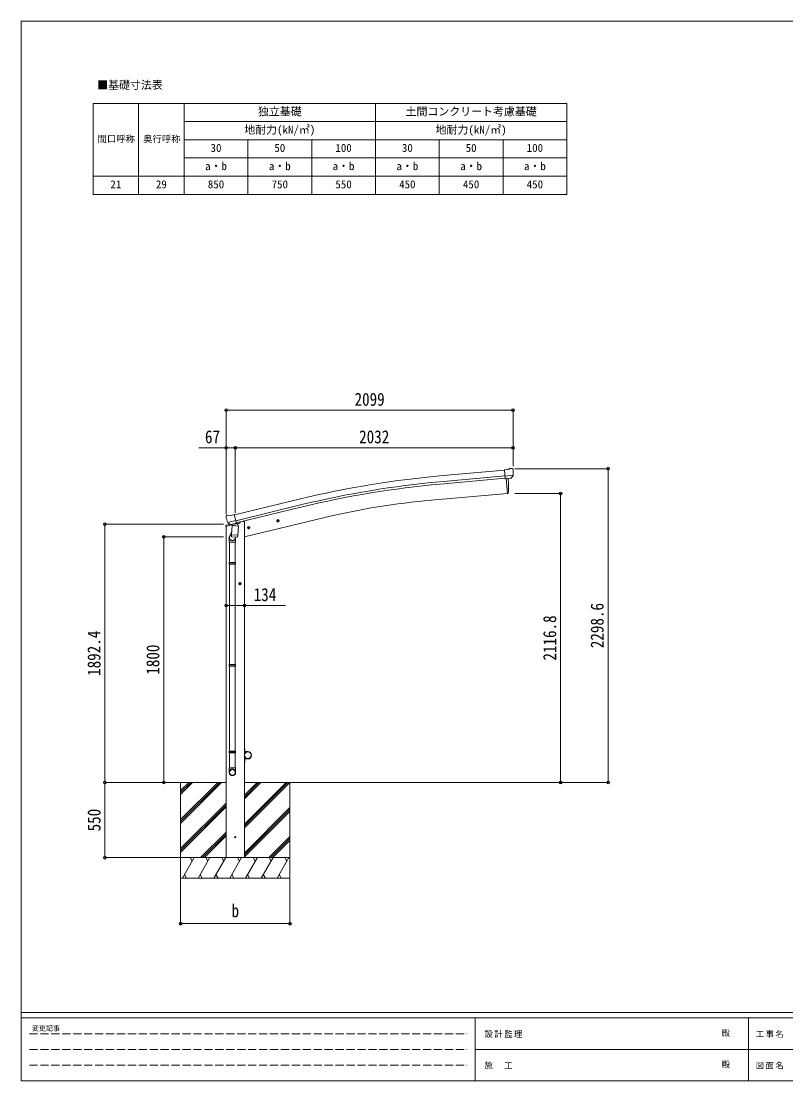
# Model space of a CAD drawing. Units: millimetres at full size, with parts at other scales. Extents: x -5590 to 5652, y -3902 to 3858.
# Drawn here: x -5590 to 4, y -3902 to 3858 of the extents above; entities that cross this region are included whole.
import ezdxf
from ezdxf.enums import TextEntityAlignment as Align

# ---------------------------------------------------------------- set-up
doc = ezdxf.new("R2010")
doc.units = ezdxf.units.MM
doc.header["$LTSCALE"] = 20
doc.header["$PDMODE"] = 32
doc.header["$PDSIZE"] = 20
doc.linetypes.add('DASHED3', pattern=[4, 3, -1])
for name, color, linetype, lineweight in [('0-0_0', 7, 'Continuous', 9), ('0-1_本体', 4, 'Continuous', 9), ('0-2_部品', 7, 'Continuous', 9), ('0-5_DIM1', 3, 'Continuous', 9), ('0-A_寸法', 6, 'Continuous', 9), ('1-0_FRAME', 7, 'Continuous', 18), ('F-0_240', 7, 'Continuous', 9)]:
    doc.layers.add(name, color=color, linetype=linetype, lineweight=lineweight)
doc.styles.add('ＭＳ ゴシック', font='')
doc.styles.get('ＭＳ ゴシック').set_extended_font_data('MS Gothic')

msp = doc.modelspace()

# ---------------------------------------------------------------- linework, layer by layer
at = {"layer": '0-0_0'}
for p, q in [((-4090.7, -1717.54), (-4440.98, -1717.54)), ((-4423.7, -1717.54), (-4423.7, -2417.54)), ((-4423.7, -1989.04), (-4152.2, -1717.54)), ((-4423.7, -2003.18), (-4138.06, -1717.54)), ((-4423.7, -2017.32), (-4123.91, -1717.54)), ((-4423.7, -1776.91), (-4364.33, -1717.54)), ((-4423.7, -1791.05), (-4350.19, -1717.54)), ((-4423.7, -1805.19), (-4336.05, -1717.54)), ((-3956.7, -1717.54), (-1947.35, -1717.54)), ((-3956.7, -2049.8), (-3624.44, -1717.54)), ((-3956.7, -2021.52), (-3652.72, -1717.54)), ((-3956.7, -2035.66), (-3638.58, -1717.54)), ((-3956.7, -1837.67), (-3836.57, -1717.54)), ((-3956.7, -1823.53), (-3850.71, -1717.54)), ((-3956.7, -1809.39), (-3864.85, -1717.54)), ((-3623.7, -1717.54), (-3623.7, -2417.54)), ((-4423.7, -2201.17), (-4090.7, -1868.17)), ((-4423.7, -2215.31), (-4090.7, -1882.32)), ((-4423.7, -2229.46), (-4090.7, -1896.46)), ((-3956.7, -2233.65), (-3623.7, -1900.65)), ((-3956.7, -2247.79), (-3623.7, -1914.79)), ((-3956.7, -2261.93), (-3623.7, -1928.93)), ((-4277.94, -2267.54), (-4090.7, -2080.31)), ((-4263.79, -2267.54), (-4090.7, -2094.45)), ((-4249.65, -2267.54), (-4090.7, -2108.59)), ((-3778.46, -2267.54), (-3623.7, -2112.78)), ((-3764.32, -2267.54), (-3623.7, -2126.93)), ((-3750.17, -2267.54), (-3623.7, -2141.07)), ((-3623.7, -2267.54), (-4423.7, -2267.54)), ((-4411, -2417.54), (-4324.39, -2267.54)), ((-4339.4, -2293.52), (-4354.4, -2267.54)), ((-4295.53, -2417.54), (-4208.92, -2267.54)), ((-4223.93, -2293.52), (-4238.93, -2267.54)), ((-4180.06, -2417.54), (-4093.45, -2267.54)), ((-4108.46, -2293.52), (-4123.46, -2267.54)), ((-4064.59, -2417.54), (-3977.98, -2267.54)), ((-3992.98, -2293.52), (-4007.99, -2267.54)), ((-3949.12, -2417.54), (-3862.51, -2267.54)), ((-3877.51, -2293.52), (-3892.52, -2267.54)), ((-3833.65, -2417.54), (-3747.04, -2267.54)), ((-3777.04, -2267.54), (-3762.04, -2293.52)), ((-3718.18, -2417.54), (-3631.57, -2267.54)), ((-3661.57, -2267.54), (-3646.57, -2293.52)), ((-4396, -2391.56), (-4381, -2417.54)), ((-4280.53, -2391.56), (-4265.53, -2417.54)), ((-4165.06, -2391.56), (-4150.06, -2417.54)), ((-4049.59, -2391.56), (-4034.59, -2417.54)), ((-3934.12, -2391.56), (-3919.12, -2417.54)), ((-3818.65, -2391.56), (-3803.65, -2417.54)), ((-3703.18, -2391.56), (-3688.18, -2417.54)), ((-4423.7, -2417.54), (-3623.7, -2417.54))]:
    msp.add_line(p, q, dxfattribs=at)
at = {"layer": '0-1_本体'}
for p, q in [((-2053.86, 570.82), (-2530.8, 527.76)), ((-2050.16, 527.98), (-2526.94, 484.98)), ((-2048.63, 511), (-2525.41, 468.01)), ((-2041.33, 508.39), (-2031.78, 399.25)), ((-2031.78, 399.25), (-2589.65, 350.44)), ((-4030.66, 242.06), (-3547.73, 359.36)), ((-4020.63, 200.3), (-3537.59, 317.62)), ((-4016.65, 183.72), (-3533.57, 301.06)), ((-4090.7, 159.35), (-4090.7, -2267.54)), ((-3956.7, 195.46), (-3968.32, 195.46)), ((-3956.7, 82.34), (-3367.92, 223.7)), ((-3956.7, 195.46), (-3956.7, -2267.54))]:
    msp.add_line(p, q, dxfattribs=at)
msp.add_lwpolyline([(-2041.33, 508.39), (-2031.78, 399.25), (-2029.24, 399.56)], dxfattribs=at)
for centre, radius, start, end in [((-1906.2, -6398.68), 6954.55, 95.15276, 103.65276), ((-1906.2, -6398.68), 6911.6, 95.15276, 103.65276), ((-1906.2, -6398.68), 6894.55, 95.15276, 103.65276), ((-2724.69, 454.07), 700, 355.76043, 4.54658), ((-2029.6, 402.54), 3, 277, 355.76043), ((-2125.98, -4949.37), 5320.05, 95, 103.5)]:
    msp.add_arc(centre, radius, start, end, dxfattribs=at)
at = {"layer": '0-2_部品'}
for p, q in [((-2027.44, 574.76), (-2054.01, 572.43)), ((-2048.35, 507.77), (-2054.01, 572.43)), ((-2027.44, 574.76), (-2015.72, 581.52)), ((-2000.82, 583.11), (-2014.48, 581.91)), ((-1991.68, 577.36), (-1997.17, 581.96)), ((-1990.62, 575.32), (-1990.5, 573.97)), ((-1991.14, 532.47), (-2050.06, 527.31)), ((-2038.39, 508.64), (-2048.35, 507.77)), ((-2004.78, 511.58), (-2012.49, 510.91)), ((-2002.39, 512.98), (-1991.46, 531.92)), ((-4087.91, 235.65), (-4091.77, 229.35)), ((-4084.82, 237.9), (-4071.63, 241.06)), ((-4057.07, 238.39), (-4070.33, 241.08)), ((-4057.07, 238.39), (-4031.14, 244.61)), ((-4093.26, 158.74), (-4050.55, 168.99)), ((-4093.26, 165.63), (-4093.26, 158.74)), ((-4092.13, 227.07), (-4091.85, 225.92)), ((-4064.75, 174.84), (-4090.96, 168.55)), ((-4078.08, 186.77), (-4020.57, 200.57)), ((-4061.22, 171.86), (-4077.6, 186.35)), ((-4058.52, 171.29), (-4051, 173.09)), ((-4057.68, 171.39), (-4056.15, 171.76)), ((-4056.15, 171.76), (-4019.44, 180.57)), ((-4054.31, 171.53), (-4054.36, 170.79)), ((-4053.61, 169.75), (-4027.79, 163.32)), ((-4046.69, 164.41), (-4051.36, 97.57)), ((-4001, 161.21), (-4046.69, 164.41)), ((-4044.91, 167.59), (-4045.14, 164.3)), ((-4025.4, 178.75), (-4026.42, 164.14)), ((-4019.44, 180.57), (-4017.92, 180.94)), ((-4016.36, 183.04), (-4015.42, 182.98)), ((-4015.42, 182.98), (-4002.1, 167.66)), ((-4011.42, 178.39), (-3992.54, 182.92)), ((-4005.67, 94.37), (-4001, 161.21)), ((-4002.1, 167.66), (-4002.55, 161.32)), ((-3988.7, 191.1), (-3988.7, 187.78)), ((-3923.74, 156.07), (-3931.03, 154.32)), ((-3923.53, 139.15), (-3928.2, 158.6)), ((-3918.57, 150.63), (-3923.74, 156.07)), ((-3721.67, 197.9), (-3702.22, 202.57)), ((-3717.11, 205.68), (-3719.24, 198.48)), ((-3709.81, 207.43), (-3717.11, 205.68)), ((-3709.61, 190.51), (-3714.28, 209.96)), ((-3704.65, 201.99), (-3709.81, 207.43)), ((-3706.78, 194.79), (-3704.65, 201.99)), ((-4049.63, 122.34), (-4064.33, 83.78)), ((-4052.22, 85.1), (-4051.35, 97.57)), ((-4051.83, 83.74), (-4051.83, 83.74)), ((-4005.67, 94.37), (-4051.36, 97.57)), ((-4050.38, 82.96), (-4008.68, 80.05)), ((-4020.29, 80.86), (-4024.84, 69.54)), ((-4005.69, 94.38), (-4006.58, 81.68)), ((-3935.59, 146.54), (-3916.14, 151.21)), ((-3931.03, 154.32), (-3933.17, 147.12)), ((-3920.7, 143.43), (-3918.57, 150.63)), ((-4067.69, 41.7), (-4067.69, 76.05)), ((-4021.69, 41.7), (-4067.69, 41.7)), ((-4065.69, 41.7), (-4065.69, -105)), ((-4023.69, 41.7), (-4023.69, -105)), ((-4021.69, 76.36), (-4021.69, 41.7)), ((-4067.69, -107), (-4066.69, -105)), ((-4021.69, -107), (-4067.69, -107)), ((-4021.69, -115), (-4067.69, -115)), ((-4022.69, -105), (-4066.69, -105)), ((-4022.69, -117), (-4066.69, -117)), ((-4065.69, -117), (-4065.69, -854.18)), ((-4023.69, -117), (-4023.69, -854.18)), ((-4021.69, -107), (-4022.69, -105)), ((-4021.69, -115), (-4022.69, -117)), ((-4021.69, -107), (-4021.69, -115)), ((-3980.2, -261.04), (-4000.2, -261.04)), ((-3990.2, -253.53), (-3996.7, -257.29)), ((-3996.7, -257.29), (-3996.7, -264.79)), ((-3996.7, -264.79), (-3990.2, -268.54)), ((-3990.2, -271.04), (-3990.2, -251.04)), ((-3983.7, -257.29), (-3990.2, -253.53)), ((-4067.69, -856.18), (-4066.69, -854.18)), ((-4021.69, -856.18), (-4067.69, -856.18)), ((-4021.69, -864.18), (-4067.69, -864.18)), ((-4022.69, -854.18), (-4066.69, -854.18)), ((-4022.69, -866.18), (-4066.69, -866.18)), ((-4065.69, -866.18), (-4065.69, -1609.37)), ((-4023.69, -866.18), (-4023.69, -1609.37)), ((-4021.69, -856.18), (-4022.69, -854.18)), ((-4021.69, -864.18), (-4022.69, -866.18)), ((-4021.69, -856.18), (-4021.69, -864.18)), ((-4067.69, -1489.37), (-4066.69, -1487.37)), ((-4021.69, -1489.37), (-4067.69, -1489.37)), ((-4021.69, -1497.37), (-4067.69, -1497.37)), ((-4022.69, -1487.37), (-4066.69, -1487.37)), ((-4022.69, -1499.37), (-4066.69, -1499.37)), ((-4065.69, -1499.37), (-4065.69, -1609.37)), ((-4023.69, -1499.37), (-4023.69, -1609.37)), ((-4021.69, -1489.37), (-4022.69, -1487.37)), ((-4021.69, -1497.37), (-4022.69, -1499.37)), ((-4021.69, -1489.37), (-4021.69, -1497.37)), ((-4067.69, -1643.51), (-4067.69, -1609.37)), ((-4021.69, -1609.37), (-4067.69, -1609.37)), ((-4021.69, -1643.51), (-4021.69, -1609.37))]:
    msp.add_line(p, q, dxfattribs=at)
for points in [[(-2038.39, 508.64), (-2038.11, 508.58), (-2012.74, 510.8), (-2012.49, 510.91)], [(-1991.07, 533.1), (-1991.36, 532.11), (-1991.46, 531.92)], [(-4025.71, 179.16), (-4015.99, 181.5), (-4031.14, 244.61)], [(-4078.35, 187.34), (-4077.76, 186.5), (-4077.6, 186.35)], [(-4025.71, 179.16), (-4025.95, 179.01), (-4050.72, 173.07), (-4051, 173.09)], [(-3719.24, 198.48), (-3714.08, 193.04), (-3706.78, 194.79)], [(-3933.17, 147.12), (-3928, 141.68), (-3920.7, 143.43)], [(-4067.69, -107), (-4067.69, -115), (-4066.69, -117)], [(-3990.2, -268.54), (-3983.7, -264.79), (-3983.7, -257.29)], [(-4067.69, -856.18), (-4067.69, -864.18), (-4066.69, -866.18)], [(-4067.69, -1489.37), (-4067.69, -1497.37), (-4066.69, -1499.37)]]:
    msp.add_lwpolyline(points, dxfattribs=at)
for centre, radius in [((-3925.87, 148.88), 8.5), ((-3925.87, 148.88), 7.7), ((-3925.87, 148.88), 6.5), ((-3711.95, 200.23), 8.5), ((-3711.95, 200.23), 7.7), ((-3711.95, 200.23), 6.5), ((-3990.2, -261.04), 8.5), ((-3990.2, -261.04), 7.7), ((-3990.2, -261.04), 6.5)]:
    msp.add_circle(centre, radius, dxfattribs=at)
at = {"layer": '0-2_部品', "color": 4}
msp.add_circle((-4023.7, -2117.54), 4.5, dxfattribs=at)
at = {"layer": '0-2_部品'}
for centre, radius, start, end in [((-2014.22, 578.93), 3, 95, 120), ((-2000.38, 578.13), 5, 50.00648, 94.99352), ((-2192.13, 556.33), 202.4, 353.4085, 5), ((-4083.65, 233.04), 5, 103.5, 148.5), ((-4070.93, 238.14), 3, 78.5, 103.5), ((-4090.26, 165.63), 3, 103.5, 180), ((-3895.05, 273.17), 202.4, 193.5, 205.09125), ((-4057.79, 171.88), 0.5, 248.23754, 283.5), ((-4054.81, 171.57), 0.5, 356, 103.5), ((-4053.36, 170.72), 1, 176, 256), ((-4027.44, 164.29), 1.03, 250.03897, 351.96569), ((-4024.8, 178.67), 0.604, 100.59842, 172.20595), ((-4018.03, 181.43), 0.5, 283.5, 318.76246), ((-3993.7, 187.78), 5, 283.5, 0), ((-4050.28, 84.93), 1.95, 175.04017, 217.47766), ((-4050.24, 84.96), 2, 217.40962, 266), ((-4008.54, 82.04), 2, 266, 349.46843), ((-4037.69, 76.05), 30, 177.45142, 180)]:
    msp.add_arc(centre, radius, start, end, dxfattribs=at)
for centre, major_axis, ratio, start_param, end_param in [((-1986.29, 579.36), (-15.35, 3.44), 0.101033, 5.9751426, 5.9753737), ((-1993.61, 575.06), (2.71, -1.31), 0.997474, 0.5366567, 1.3225652), ((-2005.05, 514.58), (1.62, -2.54), 0.997631, 5.8041905, 5.8929484), ((-2005.12, 514.69), (-3.5, 2.17), 0.650902, 2.1145521, 2.1873627), ((-2004.99, 514.49), (1.62, -2.54), 0.997631, 5.965759, 6.7621801), ((-4089.21, 227.79), (-1.57, -2.57), 0.99628, 4.712389, 5.4996506), ((-4059.24, 174.11), (-0.73, -2.92), 0.997631, 5.8041905, 6.6006116), ((-4059.18, 174.34), (2.63, 3.16), 0.650902, 4.0958226, 4.1686332), ((-4059.21, 174.21), (-0.73, -2.92), 0.997631, 0.3902369, 0.4789948), ((-4044.69, 76.36), (23, 0), 0.996195, 2.3585569, 6.3253237), ((-4044.69, 76.36), (21, 0), 0.996195, 2.7786684, 5.9512394), ((-4044.69, -1641.77), (-23, 0), 0.996195, 3.1415927, 6.2831853), ((-4044.69, -1643.51), (-23, 0), 0.996195, 3.1415927, 6.2831853), ((-4044.69, -1643.51), (0, -23.43), 0.981806, 4.712389, 7.8539816)]:
    msp.add_ellipse(centre, major_axis=major_axis, ratio=ratio, start_param=start_param, end_param=end_param, dxfattribs=at)
msp.add_ellipse((-4044.69, -1643.51), major_axis=(21, 0), ratio=0.996195, dxfattribs=at)
at = {"layer": '0-5_DIM1'}
for p, q in [((-3956.7, -1467.54), (-3954.7, -1467.54)), ((-3956.7, -1467.54), (-3956.7, -1490.24)), ((-3954.7, -1490.24), (-3954.7, -1467.54)), ((-3956.7, -1567.54), (-3956.7, -1544.84)), ((-3931.7, -1490.24), (-3954.7, -1490.24)), ((-3954.7, -1492.24), (-3931.7, -1492.24)), ((-3954.7, -1542.84), (-3931.7, -1542.84)), ((-3954.7, -1544.84), (-3954.7, -1567.54)), ((-3931.7, -1544.84), (-3954.7, -1544.84)), ((-3956.7, -1567.54), (-3954.7, -1567.54))]:
    msp.add_line(p, q, dxfattribs=at)
msp.add_circle((-3931.7, -1517.54), 25, dxfattribs=at)
for centre, radius, start, end in [((-3954.7, -1490.24), 2, 180, 270), ((-3954.7, -1544.84), 2, 90, 180), ((-3931.7, -1517.54), 27.3, 270, 90), ((-3931.7, -1517.54), 25.3, 270, 90)]:
    msp.add_arc(centre, radius, start, end, dxfattribs=at)
at = {"layer": '0-A_寸法'}
for p, q in [((-4090.7, 1008.92), (-4090.7, 734.3)), ((-1991.7, 1008.92), (-4090.7, 1008.92)), ((-1991.7, 1008.92), (-1991.7, 734.3)), ((-4090.7, 734.3), (-4290.7, 734.3)), ((-4090.7, 734.3), (-4090.7, 246.73)), ((-4090.7, 734.3), (-4023.7, 734.3)), ((-4023.7, 734.3), (-4023.7, 257.87)), ((-4023.7, 734.3), (-1991.7, 734.3)), ((-1991.7, 734.3), (-1991.7, 600.61)), ((-1296.11, 581.02), (-1977.52, 581.02)), ((-1296.11, -1717.54), (-1296.11, 581.02)), ((-1643.22, 399.25), (-1977.52, 399.25)), ((-1643.22, -1717.54), (-1643.22, 399.25)), ((-4977.54, 174.86), (-4109.22, 174.86)), ((-4977.54, 174.86), (-4977.54, -1717.54)), ((-4546.88, 82.44), (-4109.22, 82.44)), ((-4546.88, -1717.54), (-4546.88, 82.44)), ((-4090.7, -421.49), (-3956.7, -421.49)), ((-3956.7, -421.49), (-3656.7, -421.49)), ((-4977.54, -1717.54), (-4423.7, -1717.54)), ((-4977.54, -2267.54), (-4977.54, -1717.54)), ((-4546.88, -1717.54), (-4109.22, -1717.54)), ((-1643.22, -1717.54), (-1977.52, -1717.54)), ((-1296.11, -1717.54), (-1947.35, -1717.54)), ((-4977.54, -2267.54), (-4423.7, -2267.54)), ((-4423.7, -2750.86), (-4423.7, -2423.4)), ((-3623.7, -2750.86), (-3623.7, -2423.4)), ((-3623.7, -2750.86), (-4423.7, -2750.86))]:
    msp.add_line(p, q, dxfattribs=at)
for p in [(-4090.7, 1008.92), (-1991.7, 1008.92), (-4090.7, 734.3), (-4023.7, 734.3), (-1991.7, 734.3), (-1296.11, 581.02), (-1643.22, 399.25), (-4977.54, 174.86), (-4546.88, 82.44), (-4090.7, -421.49), (-3956.7, -421.49), (-4977.54, -1717.54), (-4546.88, -1717.54), (-1643.22, -1717.54), (-1296.11, -1717.54), (-4977.54, -2267.54), (-4423.7, -2750.86), (-3623.7, -2750.86)]:
    msp.add_point(p, dxfattribs=at)
at = {"layer": '1-0_FRAME'}
for p, q in [((-5064.68, 3256.64), (-5064.68, 2589.97)), ((-5064.68, 3256.64), (-1598.01, 3256.64)), ((-4731.35, 3256.64), (-4731.35, 2589.97)), ((-2998.01, 3256.64), (-2998.01, 2589.97)), ((-4398.01, 3123.31), (-1598.01, 3123.31)), ((-4398.01, 2989.97), (-1598.01, 2989.97)), ((-2531.35, 2989.97), (-2531.35, 2589.97)), ((-4398.01, 2856.64), (-1598.01, 2856.64)), ((-5064.68, 2723.31), (-4398.01, 2723.31)), ((-4398.01, 2723.31), (-1598.01, 2723.31)), ((-5064.68, 2589.97), (-4731.35, 2589.97)), ((-4731.35, 2589.97), (-2998.01, 2589.97)), ((-2998.01, 2589.97), (-2064.68, 2589.97)), ((-2064.68, 2589.97), (-1598.01, 2589.97))]:
    msp.add_line(p, q, dxfattribs=at)
for points in [[(-4398.01, 3256.64), (-4398.01, 3123.31), (-4398.01, 2723.31), (-4398.01, 2589.97)], [(-1598.01, 3256.64), (-1598.01, 2856.64), (-1598.01, 2589.97)], [(-3931.35, 2989.97), (-3931.35, 2856.64), (-3931.35, 2589.97)], [(-3464.68, 2989.97), (-3464.68, 2856.64), (-3464.68, 2589.97)], [(-2064.68, 2989.97), (-2064.68, 2723.31), (-2064.68, 2589.97)]]:
    msp.add_lwpolyline(points, dxfattribs=at)
at = {"layer": 'F-0_240', "color": 5}
for p, q in [((-5590.3, 3858.23), (-5590.3, -3901.77)), ((-5590.3, 3858.23), (5369.7, 3858.23)), ((-5590.3, -3401.77), (5369.7, -3401.77)), ((-5590.3, -3441.77), (3591.86, -3441.77)), ((-2268.14, -3441.77), (-2268.14, -3901.77)), ((-268.14, -3441.77), (-268.14, -3901.77)), ((-2268.14, -3671.77), (1831.86, -3671.77)), ((-5590.3, -3901.77), (5369.7, -3901.77))]:
    msp.add_line(p, q, dxfattribs=at)
at = {"layer": 'F-0_240', "color": 4, "linetype": 'DASHED3'}
for p, q in [((-5530.3, -3556.77), (-2328.14, -3556.77)), ((-5530.3, -3671.77), (-2328.14, -3671.77)), ((-5530.3, -3786.77), (-2328.14, -3786.77))]:
    msp.add_line(p, q, dxfattribs=at)

# ---------------------------------------------------------------- texts
at = {"layer": '0-A_寸法', "color": 7, "style": 'ＭＳ ゴシック', "width": 0.85}
for s, p in [('2099', (-3151.2, 1012.92)), ('67', (-4245.7, 738.3)), ('2032', (-3117.7, 738.3)), ('134', (-3889.2, -417.49)), ('b', (-4051.2, -2732.19))]:
    msp.add_text(s, height=95.31, dxfattribs=at).set_placement(p, align=Align.BOTTOM_LEFT)
for s, p in [('2298.6', (-1300.11, -733.26)), ('2116.8', (-1647.22, -824.14)), ('1892.4', (-4981.54, -936.34)), ('1800', (-4550.88, -927.55)), ('550', (-4981.54, -2075.04))]:
    msp.add_text(s, height=95.31, rotation=90, dxfattribs=at).set_placement(p, align=Align.BOTTOM_LEFT)
at = {"layer": '1-0_FRAME', "style": 'ＭＳ ゴシック'}
for s, height, p in [('■基礎寸法表', 58.65, (-5034.48, 3344.26)), ('独立基礎', 58.65, (-3858.01, 3149.97)), ('土間コンクリート考慮基礎', 58.65, (-2778.01, 3149.97)), ('間口呼称', 48.88, (-5031.35, 2956.64)), ('奥行呼称', 48.88, (-4698.01, 2956.64)), ('地耐力(kN/㎡)', 58.65, (-3958.01, 3016.64)), ('地耐力(kN/㎡)', 58.65, (-2558.01, 3016.64)), ('30', 58.65, (-4204.68, 2883.31)), ('50', 58.65, (-3738.01, 2883.31)), ('100', 58.65, (-3291.35, 2883.31)), ('30', 58.65, (-2804.68, 2883.31)), ('50', 58.65, (-2338.01, 2883.31)), ('100', 58.65, (-1891.35, 2883.31)), ('a・b', 58.65, (-4244.68, 2749.97)), ('a・b', 58.65, (-3778.01, 2749.97)), ('a・b', 58.65, (-3311.35, 2749.97)), ('a・b', 58.65, (-2844.68, 2749.97)), ('a・b', 58.65, (-2378.01, 2749.97)), ('a・b', 58.65, (-1911.35, 2749.97)), ('21', 58.65, (-4938.01, 2616.64)), ('29', 58.65, (-4604.68, 2616.64)), ('850', 58.65, (-4224.68, 2616.64)), ('750', 58.65, (-3758.01, 2616.64)), ('550', 58.65, (-3291.35, 2616.64)), ('450', 58.65, (-2824.68, 2616.64)), ('450', 58.65, (-2358.01, 2616.64)), ('450', 58.65, (-1891.35, 2616.64))]:
    msp.add_text(s, height=height, dxfattribs=at).set_placement(p, align=Align.BOTTOM_LEFT)
at = {"layer": 'F-0_240', "style": 'ＭＳ ゴシック'}
for s, height, p in [('変更記事', 36.66, (-5512.15, -3546.77)), ('殿', 43.99, (-465.28, -3586.77)), ('殿', 43.99, (-465.28, -3816.77))]:
    msp.add_text(s, height=height, dxfattribs=at).set_placement(p, align=Align.BOTTOM_LEFT)
at = {"layer": 'F-0_240', "char_height": 43.99, "attachment_point": 7, "style": 'ＭＳ ゴシック'}
for s, insert in [('\\T1.17;設計監理', (-2200.59, -3586.77)), ('\\T1.17;工事名', (-215.4, -3586.77)), ('\\T1.17;施\u3000工', (-2200.59, -3816.77)), ('\\T1.17;図面名', (-215.4, -3816.77))]:
    msp.add_mtext(s, dxfattribs=dict(at, insert=insert))

doc.saveas('drawing.dxf')
